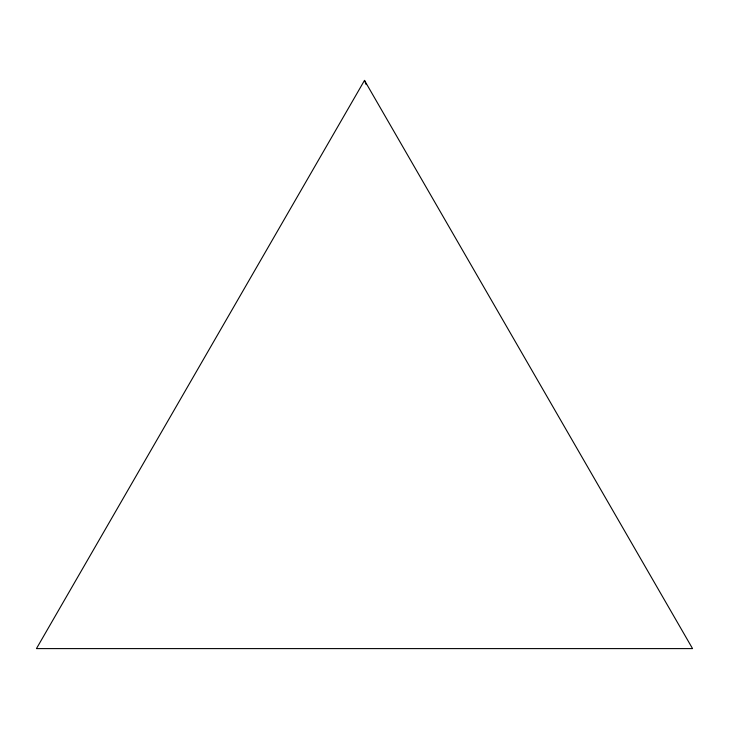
<?xml version="1.0" encoding="UTF-8"?>
<svg xmlns="http://www.w3.org/2000/svg" width="729" height="729" viewBox="0 0 729 729"><rect width="100%" height="100%" fill="white"/><g stroke="black" fill="none" stroke-linecap="round" stroke-linejoin="round"><path stroke-width="1.09" d="M364.5 80.4L36.45 648.6L692.55 648.6L364.5 80.4L366.186 84.628"/></g></svg>
